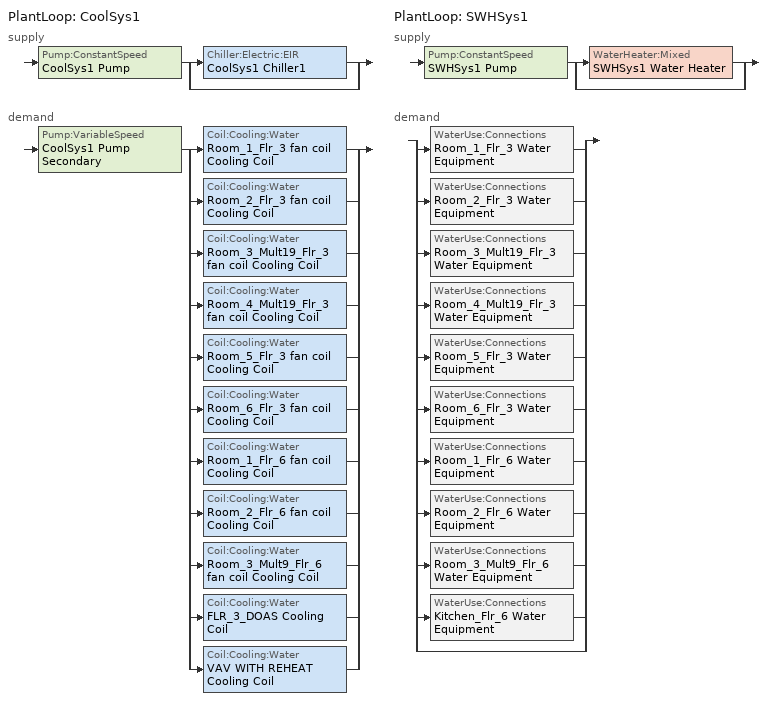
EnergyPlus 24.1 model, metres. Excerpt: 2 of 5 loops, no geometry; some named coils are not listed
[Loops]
PlantLoop 'CoolSys1'
 supply: Pump:ConstantSpeed 'CoolSys1 Pump' > split
  | Chiller:Electric:EIR 'CoolSys1 Chiller1'
  | bypass
 demand: Pump:VariableSpeed 'CoolSys1 Pump Secondary' > split
  | Coil:Cooling:Water 'Room_1_Flr_3 fan coil Cooling Coil'
  | Coil:Cooling:Water 'Room_2_Flr_3 fan coil Cooling Coil'
  | Coil:Cooling:Water 'Room_3_Mult19_Flr_3 fan coil Cooling Coil'
  | Coil:Cooling:Water 'Room_4_Mult19_Flr_3 fan coil Cooling Coil'
  | Coil:Cooling:Water 'Room_5_Flr_3 fan coil Cooling Coil'
  | Coil:Cooling:Water 'Room_6_Flr_3 fan coil Cooling Coil'
  | Coil:Cooling:Water 'Room_1_Flr_6 fan coil Cooling Coil'
  | Coil:Cooling:Water 'Room_2_Flr_6 fan coil Cooling Coil'
  | Coil:Cooling:Water 'Room_3_Mult9_Flr_6 fan coil Cooling Coil'
  | Coil:Cooling:Water 'FLR_3_DOAS Cooling Coil'
  | Coil:Cooling:Water 'VAV WITH REHEAT Cooling Coil'
PlantLoop 'SWHSys1'
 supply: Pump:ConstantSpeed 'SWHSys1 Pump' > split
  | WaterHeater:Mixed 'SWHSys1 Water Heater'
  | bypass
 demand: split
  | WaterUse:Connections 'Room_1_Flr_3 Water Equipment'
  | WaterUse:Connections 'Room_2_Flr_3 Water Equipment'
  | WaterUse:Connections 'Room_3_Mult19_Flr_3 Water Equipment'
  | WaterUse:Connections 'Room_4_Mult19_Flr_3 Water Equipment'
  | WaterUse:Connections 'Room_5_Flr_3 Water Equipment'
  | WaterUse:Connections 'Room_6_Flr_3 Water Equipment'
  | WaterUse:Connections 'Room_1_Flr_6 Water Equipment'
  | WaterUse:Connections 'Room_2_Flr_6 Water Equipment'
  | WaterUse:Connections 'Room_3_Mult9_Flr_6 Water Equipment'
  | WaterUse:Connections 'Kitchen_Flr_6 Water Equipment'
  | bypass
[Chiller:Electric:EIR]
CoolSys1 Chiller1: Chiller flow mode=LeavingSetpointModulated; Condenser type=AirCooled; Cooling capacity function of temperature curve=ASHRAE901_AppJ_air_B_gt528kW_2.96COP_4.1IPLV.SI_cap-f-t; Design heat recovery water flow rate=0; Electric input to cooling output ratio function of part load ratio curve=ASHRAE901_AppJ_air_B_gt528kW_2.96COP_4.1IPLV.SI_eir-f-plr; Electric input to cooling output ratio function of temperature curve=ASHRAE901_AppJ_air_B_gt528kW_2.96COP_4.1IPLV.SI_eir-f-t; Leaving chilled water lower temperature limit=5; Maximum part load ratio=1; Minimum part load ratio=0.25; Minimum unloading ratio=0.25; Optimum part load ratio=0.8; Reference capacity=980172; Reference chilled water flow rate=Autosize; Reference condenser fluid flow rate=Autosize; Reference cop=2.96; Reference entering condenser fluid temperature=35; Reference leaving chilled water temperature=6.67
[Coil:Cooling:Water] Availability schedule=Always_On; Design air flow rate=Autosize; Design inlet air humidity ratio=Autosize; Design inlet air temperature=Autosize; Design inlet water temperature=Autosize; Design outlet air humidity ratio=Autosize; Design outlet air temperature=Autosize; Design water flow rate=Autosize; Heat exchanger configuration=CrossFlow; Type of analysis=SimpleAnalysis
Room_1_Flr_3 fan coil Cooling Coil; Room_1_Flr_6 fan coil Cooling Coil; Room_2_Flr_3 fan coil Cooling Coil; Room_2_Flr_6 fan coil Cooling Coil; Room_3_Mult9_Flr_6 fan coil Cooling Coil; Room_3_Mult19_Flr_3 fan coil Cooling Coil; Room_4_Mult19_Flr_3 fan coil Cooling Coil; Room_5_Flr_3 fan coil Cooling Coil; Room_6_Flr_3 fan coil Cooling Coil
[Coil:Heating:Electric] Availability schedule=Always_On; Efficiency=1; Nominal capacity=Autosize
Room_1_Flr_3 fan coil Heating Coil; Room_1_Flr_6 fan coil Heating Coil; Room_2_Flr_3 fan coil Heating Coil; Room_2_Flr_6 fan coil Heating Coil; Room_3_Mult9_Flr_6 fan coil Heating Coil; Room_3_Mult19_Flr_3 fan coil Heating Coil; Room_4_Mult19_Flr_3 fan coil Heating Coil; Room_5_Flr_3 fan coil Heating Coil; Room_6_Flr_3 fan coil Heating Coil
[Fan:OnOff] Availability schedule=Always_On; Fan total efficiency=0.385; Maximum flow rate=Autosize; Motor efficiency=0.7; Motor in airstream fraction=1; Pressure rise=270.9
Room_1_Flr_3 fan coil_FanCoilFan; Room_1_Flr_6 fan coil_FanCoilFan; Room_2_Flr_3 fan coil_FanCoilFan; Room_2_Flr_6 fan coil_FanCoilFan; Room_3_Mult9_Flr_6 fan coil_FanCoilFan; Room_3_Mult19_Flr_3 fan coil_FanCoilFan; Room_4_Mult19_Flr_3 fan coil_FanCoilFan; Room_5_Flr_3 fan coil_FanCoilFan; Room_6_Flr_3 fan coil_FanCoilFan
[PlantEquipmentList]
CoolSys1 Equipment List 1: CoolSys1 Chiller1, Chiller:Electric:EIR
SWHSys1 Equipment List: SWHSys1 Water Heater, WaterHeater:Mixed
[PlantEquipmentOperation:CoolingLoad]
CoolSys1 Operation Scheme: Load range 1 lower limit=0; Load range 1 upper limit=1e+14; Range 1 equipment list=CoolSys1 Equipment List 1
[PlantEquipmentOperation:HeatingLoad]
SWHSys1 Operation Scheme: Load range 1 lower limit=0; Load range 1 upper limit=1e+15; Range 1 equipment list=SWHSys1 Equipment List
[PlantEquipmentOperationSchemes] Control scheme 1 schedule=PlantOnSched
Name | Control scheme 1
CoolSys1 Loop Operation Scheme List | CoolSys1 Operation Scheme
SWHSys1 Loop Operation Scheme List | SWHSys1 Operation Scheme
[PlantLoop] Fluid type=Water; Maximum loop flow rate=Autosize; Minimum loop flow rate=0; Plant loop volume=Autocalculate
Name | Common pipe simulation | Load distribution scheme | Maximum loop temperature | Minimum loop temperature | Plant equipment operation scheme
CoolSys1 | TwoWayCommonPipe | SequentialLoad | 98 | 1 | CoolSys1 Loop Operation Scheme List
SWHSys1 |  | Optimal | 60 | 10 | SWHSys1 Loop Operation Scheme List
[Pump:ConstantSpeed] Design flow rate=Autosize; Design power consumption=Autosize; Fraction of motor inefficiencies to fluid stream=0; Pump control type=Intermittent
Name | Design pump head | Design shaft power per unit flow rate per unit head | Motor efficiency
CoolSys1 Pump | 73247.4 | 1.3889 | 0.9
SWHSys1 Pump | 29891 |  | 0.3
[Pump:VariableSpeed]
CoolSys1 Pump Secondary: Design maximum flow rate=Autosize; Design minimum flow rate=0; Design power consumption=Autosize; Design pump head=105798; Design shaft power per unit flow rate per unit head=1.3889; Fraction of motor inefficiencies to fluid stream=0; Motor efficiency=0.9; Pump control type=Intermittent; Coefficient 1 of the part load performance curve=0; Coefficient 2 of the part load performance curve=0.0205; Coefficient 3 of the part load performance curve=0.4101; Coefficient 4 of the part load performance curve=0.5753
[SetpointManager:Scheduled] Control variable=Temperature
Name | Schedule | Setpoint node or nodelist
CoolSys1 Chiller1 Setpoint Manager | CW-Loop-Temp-Schedule | CoolSys1 Supply Equipment Outlet Node 1
CoolSys1 Loop Plant Demand Inlet Setpoint Manager | CW-Loop-Temp-Schedule | CoolSys1 Demand Inlet Node
CoolSys1 Loop Setpoint Manager | CW-Loop-Temp-Schedule | CoolSys1 Supply Outlet Node
SWHSys1 Loop Setpoint Manager | SWHSys1-Loop-Temp-Schedule | SWHSys1 Supply Outlet Node
[Sizing:Plant]
Name | Design loop exit temperature | Loop design temperature difference | Loop type
CoolSys1 | 6.7 | 6.67 | Cooling
SWHSys1 | 60 | 5 | Heating
[WaterHeater:Mixed]
SWHSys1 Water Heater: Ambient temperature indicator=Zone; Ambient temperature zone=BASEMENT; Deadband temperature difference=0.1; Heater control type=Cycle; Heater fuel type=NaturalGas; Heater maximum capacity=175842.6; Heater minimum capacity=0; Heater thermal efficiency=0.802765; Indirect water heating recovery time=1.5; Maximum temperature limit=85; Off cycle loss coefficient to ambient temperature=15.601; Off cycle parasitic fuel consumption rate=18467.44; Off cycle parasitic fuel type=NaturalGas; Off cycle parasitic heat fraction to tank=0; On cycle loss coefficient to ambient temperature=15.601; On cycle parasitic fuel consumption rate=18467.44; On cycle parasitic fuel type=NaturalGas; Setpoint temperature schedule=SWHSys1 Water Heater Setpoint Temperature Schedule Name; Source side design flow rate=Autosize; Source side effectiveness=1; Tank volume=2.27125; Use side design flow rate=Autosize; Use side effectiveness=1
[WaterUse:Connections]
Name | Water use equipment name 1
Kitchen_Flr_6 Water Equipment | Kitchen_Flr_6 Water Equipment
Room_1_Flr_3 Water Equipment | Room_1_Flr_3 Water Equipment
Room_1_Flr_6 Water Equipment | Room_1_Flr_6 Water Equipment
Room_2_Flr_3 Water Equipment | Room_2_Flr_3 Water Equipment
Room_2_Flr_6 Water Equipment | Room_2_Flr_6 Water Equipment
Room_3_Mult9_Flr_6 Water Equipment | Room_3_Mult9_Flr_6 Water Equipment
Room_3_Mult19_Flr_3 Water Equipment | Room_3_Mult19_Flr_3 Water Equipment
Room_4_Mult19_Flr_3 Water Equipment | Room_4_Mult19_Flr_3 Water Equipment
Room_5_Flr_3 Water Equipment | Room_5_Flr_3 Water Equipment
Room_6_Flr_3 Water Equipment | Room_6_Flr_3 Water Equipment
[WaterUse:Equipment] End use subcategory=WaterUse
Name | Zone | Flow rate fraction schedule | Hot water supply temperature schedule | Latent fraction schedule | Peak flow rate | Sensible fraction schedule | Target temperature schedule
Kitchen_Flr_6 Water Equipment | Kitchen_Flr_6 | BLDG_SWH_SCH | Kitchen_Flr_6 Water Equipment Hot Supply Temp Sched | Kitchen_Flr_6 Water Equipment Latent fract sched | 0.00013985 | Kitchen_Flr_6 Water Equipment Sensible fract sched | Kitchen_Flr_6 Water Equipment Temp Sched
Room_1_Flr_3 Water Equipment | Room_1_Flr_3 | GuestRoom_SWH_Sch | Room_1_Flr_3 Water Equipment Hot Supply Temp Sched | Room_1_Flr_3 Water Equipment Latent fract sched | 1.31389e-06 | Room_1_Flr_3 Water Equipment Sensible fract sched | Room_1_Flr_3 Water Equipment Temp Sched
Room_1_Flr_6 Water Equipment | Room_1_Flr_6 | GuestRoom_SWH_Sch | Room_1_Flr_6 Water Equipment Hot Supply Temp Sched | Room_1_Flr_6 Water Equipment Latent fract sched | 1.31389e-06 | Room_1_Flr_6 Water Equipment Sensible fract sched | Room_1_Flr_6 Water Equipment Temp Sched
Room_2_Flr_3 Water Equipment | Room_2_Flr_3 | GuestRoom_SWH_Sch | Room_2_Flr_3 Water Equipment Hot Supply Temp Sched | Room_2_Flr_3 Water Equipment Latent fract sched | 1.31389e-06 | Room_2_Flr_3 Water Equipment Sensible fract sched | Room_2_Flr_3 Water Equipment Temp Sched
Room_2_Flr_6 Water Equipment | Room_2_Flr_6 | GuestRoom_SWH_Sch | Room_2_Flr_6 Water Equipment Hot Supply Temp Sched | Room_2_Flr_6 Water Equipment Latent fract sched | 1.31389e-06 | Room_2_Flr_6 Water Equipment Sensible fract sched | Room_2_Flr_6 Water Equipment Temp Sched
Room_3_Mult9_Flr_6 Water Equipment | Room_3_Mult9_Flr_6 | GuestRoom_SWH_Sch | Room_3_Mult9_Flr_6 Water Equipment Hot Supply Temp Sched | Room_3_Mult9_Flr_6 Water Equipment Latent fract sched | 1.31389e-06 | Room_3_Mult9_Flr_6 Water Equipment Sensible fract sched | Room_3_Mult9_Flr_6 Water Equipment Temp Sched
Room_3_Mult19_Flr_3 Water Equipment | Room_3_Mult19_Flr_3 | GuestRoom_SWH_Sch | Room_3_Mult19_Flr_3 Water Equipment Hot Supply Temp Sched | Room_3_Mult19_Flr_3 Water Equipment Latent fract sched | 1.31389e-06 | Room_3_Mult19_Flr_3 Water Equipment Sensible fract sched | Room_3_Mult19_Flr_3 Water Equipment Temp Sched
Room_4_Mult19_Flr_3 Water Equipment | Room_4_Mult19_Flr_3 | GuestRoom_SWH_Sch | Room_4_Mult19_Flr_3 Water Equipment Hot Supply Temp Sched | Room_4_Mult19_Flr_3 Water Equipment Latent fract sched | 1.31389e-06 | Room_4_Mult19_Flr_3 Water Equipment Sensible fract sched | Room_4_Mult19_Flr_3 Water Equipment Temp Sched
Room_5_Flr_3 Water Equipment | Room_5_Flr_3 | GuestRoom_SWH_Sch | Room_5_Flr_3 Water Equipment Hot Supply Temp Sched | Room_5_Flr_3 Water Equipment Latent fract sched | 1.31389e-06 | Room_5_Flr_3 Water Equipment Sensible fract sched | Room_5_Flr_3 Water Equipment Temp Sched
Room_6_Flr_3 Water Equipment | Room_6_Flr_3 | GuestRoom_SWH_Sch | Room_6_Flr_3 Water Equipment Hot Supply Temp Sched | Room_6_Flr_3 Water Equipment Latent fract sched | 1.31389e-06 | Room_6_Flr_3 Water Equipment Sensible fract sched | Room_6_Flr_3 Water Equipment Temp Sched
[ZoneHVAC:FourPipeFanCoil] Availability schedule=ALWAYS_ON; Capacity control method=CyclingFan; Cooling convergence tolerance=0.001; Heating convergence tolerance=0.001; Maximum cold water flow rate=Autosize; Maximum hot water flow rate=Autosize; Maximum outdoor air flow rate=0; Maximum supply air flow rate=Autosize; Minimum cold water flow rate=0; Minimum hot water flow rate=0
Name | Cooling coil | Heating coil | Supply air fan
Room_1_Flr_3 fan coil | Room_1_Flr_3 fan coil Cooling Coil | Room_1_Flr_3 fan coil Heating Coil | Room_1_Flr_3 fan coil_FanCoilFan
Room_1_Flr_6 fan coil | Room_1_Flr_6 fan coil Cooling Coil | Room_1_Flr_6 fan coil Heating Coil | Room_1_Flr_6 fan coil_FanCoilFan
Room_2_Flr_3 fan coil | Room_2_Flr_3 fan coil Cooling Coil | Room_2_Flr_3 fan coil Heating Coil | Room_2_Flr_3 fan coil_FanCoilFan
Room_2_Flr_6 fan coil | Room_2_Flr_6 fan coil Cooling Coil | Room_2_Flr_6 fan coil Heating Coil | Room_2_Flr_6 fan coil_FanCoilFan
Room_3_Mult9_Flr_6 fan coil | Room_3_Mult9_Flr_6 fan coil Cooling Coil | Room_3_Mult9_Flr_6 fan coil Heating Coil | Room_3_Mult9_Flr_6 fan coil_FanCoilFan
Room_3_Mult19_Flr_3 fan coil | Room_3_Mult19_Flr_3 fan coil Cooling Coil | Room_3_Mult19_Flr_3 fan coil Heating Coil | Room_3_Mult19_Flr_3 fan coil_FanCoilFan
Room_4_Mult19_Flr_3 fan coil | Room_4_Mult19_Flr_3 fan coil Cooling Coil | Room_4_Mult19_Flr_3 fan coil Heating Coil | Room_4_Mult19_Flr_3 fan coil_FanCoilFan
Room_5_Flr_3 fan coil | Room_5_Flr_3 fan coil Cooling Coil | Room_5_Flr_3 fan coil Heating Coil | Room_5_Flr_3 fan coil_FanCoilFan
Room_6_Flr_3 fan coil | Room_6_Flr_3 fan coil Cooling Coil | Room_6_Flr_3 fan coil Heating Coil | Room_6_Flr_3 fan coil_FanCoilFan
[Curve:Biquadratic] Maximum value of x=16; Maximum value of y=52; Minimum value of x=4; Minimum value of y=12.8
Name | Coefficient1 constant | Coefficient2 x | Coefficient3 x 2 | Coefficient4 y | Coefficient5 y 2 | Coefficient6 x y
ASHRAE901_AppJ_air_B_gt528kW_2.96COP_4.1IPLV.SI_cap-f-t | 0.794185 | 0.060199 | -0.00201553 | 0.00620315 | -0.000228894 | -0.00018316
ASHRAE901_AppJ_air_B_gt528kW_2.96COP_4.1IPLV.SI_eir-f-t | 0.807832 | -0.0294518 | 0.00143134 | -0.00283225 | 0.000399221 | -0.000278365
[Curve:Cubic]
ASHRAE901_AppJ_air_B_gt528kW_2.96COP_4.1IPLV.SI_eir-f-plr: Maximum value of x=1; Minimum value of x=0.1; Coefficient1 constant=0.118081; Coefficient2 x=0.107477; Coefficient3 x 2=1.57084; Coefficient4 x 3=-0.794051
[Schedule:Compact]
ALWAYS_ON; PlantOnSched: Through: 12/31, For: AllDays, Until: 24:00, 1
BLDG_SWH_SCH: Through: 12/31, For: Weekdays SummerDesignDay, Until: 01:00, 0.2, Until: 04:00, 0.15, Until: 05:00, 0.2, Until: 06:00, 0.25, Until: 07:00, 0.5, Until: 08:00, 0.6, Until: 09:00, 0.55, Until: 10:00, 0.45, Until: 11:00, 0.4, Until: 12:00, 0.45, Until: 13:00, 0.4, Until: 14:00, 0.35, Until: 17:00, 0.3, Until: 18:00, 0.4, Until: 19:00, 0.55, Until: 20:00, 0.6, Until: 21:00, 0.5, Until: 22:00, 0.55, Until: 23:00, 0.45, Until: 24:00, 0.25, For: Saturday WinterDesignDay, Until: 01:00, 0.2, Until: 04:00, 0.15, Until: 05:00, 0.2, Until: 06:00, 0.25, Until: 07:00, 0.4, Until: 10:00, 0.5, Until: 11:00, 0.45, Until: 13:00, 0.5, Until: 14:00, 0.45, Until: 16:00, 0.4, Until: 17:00, 0.35, Until: 18:00, 0.4, Until: 20:00, 0.55, Until: 21:00, 0.5, Until: 22:00, 0.55, Until: 23:00, 0.4, Until: 24:00, 0.3, For: Sunday Holidays AllOtherDays, Until: 01:00, 0.25, Until: 05:00, 0.2, Until: 06:00, 0.3, Until: 09:00, 0.5, Until: 10:00, 0.55, Until: 12:00, 0.5, Until: 14:00, 0.4, Until: 17:00, 0.3, Until: 18:00, 0.4, Until: 20:00, 0.5, Until: 21:00, 0.4, Until: 22:00, 0.5, Until: 23:00, 0.4, Until: 24:00, 0.2
CW-Loop-Temp-Schedule: Through: 12/31, For: AllDays, Until: 24:00, 6.7
GuestRoom_SWH_Sch: Through: 12/31, For: Weekdays, Until: 01:00, 0.2, Until: 04:00, 0.15, Until: 05:00, 0.2, Until: 06:00, 0.35, Until: 07:00, 0.6, Until: 08:00, 0.8, Until: 09:00, 0.55, Until: 10:00, 0.4, Until: 11:00, 0.3, Until: 17:00, 0.2, Until: 18:00, 0.3, Until: 19:00, 0.55, Until: 21:00, 0.4, Until: 22:00, 0.6, Until: 23:00, 0.45, Until: 24:00, 0.25, For: AllOtherDays, Until: 01:00, 0.2, Until: 04:00, 0.15, Until: 05:00, 0.2, Until: 06:00, 0.25, Until: 07:00, 0.35, Until: 08:00, 0.6, Until: 09:00, 0.8, Until: 10:00, 0.55, Until: 11:00, 0.4, Until: 12:00, 0.3, Until: 17:00, 0.2, Until: 18:00, 0.25, Until: 19:00, 0.3, Until: 22:00, 0.4, Until: 23:00, 0.6, Until: 24:00, 0.35
Kitchen_Flr_6 Water Equipment Hot Supply Temp Sched; Room_1_Flr_3 Water Equipment Hot Supply Temp Sched; Room_1_Flr_6 Water Equipment Hot Supply Temp Sched; Room_2_Flr_3 Water Equipment Hot Supply Temp Sched; Room_2_Flr_6 Water Equipment Hot Supply Temp Sched; Room_3_Mult9_Flr_6 Water Equipment Hot Supply Temp Sched; Room_3_Mult19_Flr_3 Water Equipment Hot Supply Temp Sched; Room_4_Mult19_Flr_3 Water Equipment Hot Supply Temp Sched; Room_5_Flr_3 Water Equipment Hot Supply Temp Sched; Room_6_Flr_3 Water Equipment Hot Supply Temp Sched: Through: 12/31, For: AllDays, Until: 24:00, 55
Kitchen_Flr_6 Water Equipment Latent fract sched; Room_1_Flr_3 Water Equipment Latent fract sched; Room_1_Flr_6 Water Equipment Latent fract sched; Room_2_Flr_3 Water Equipment Latent fract sched; Room_2_Flr_6 Water Equipment Latent fract sched; Room_3_Mult9_Flr_6 Water Equipment Latent fract sched; Room_3_Mult19_Flr_3 Water Equipment Latent fract sched; Room_4_Mult19_Flr_3 Water Equipment Latent fract sched; Room_5_Flr_3 Water Equipment Latent fract sched; Room_6_Flr_3 Water Equipment Latent fract sched: Through: 12/31, For: AllDays, Until: 24:00, 0.05
Kitchen_Flr_6 Water Equipment Sensible fract sched; Room_1_Flr_3 Water Equipment Sensible fract sched; Room_1_Flr_6 Water Equipment Sensible fract sched; Room_2_Flr_3 Water Equipment Sensible fract sched; Room_2_Flr_6 Water Equipment Sensible fract sched; Room_3_Mult9_Flr_6 Water Equipment Sensible fract sched; Room_3_Mult19_Flr_3 Water Equipment Sensible fract sched; Room_4_Mult19_Flr_3 Water Equipment Sensible fract sched; Room_5_Flr_3 Water Equipment Sensible fract sched; Room_6_Flr_3 Water Equipment Sensible fract sched: Through: 12/31, For: AllDays, Until: 24:00, 0.2
Kitchen_Flr_6 Water Equipment Temp Sched; Room_1_Flr_3 Water Equipment Temp Sched; Room_1_Flr_6 Water Equipment Temp Sched; Room_2_Flr_3 Water Equipment Temp Sched; Room_2_Flr_6 Water Equipment Temp Sched; Room_3_Mult9_Flr_6 Water Equipment Temp Sched; Room_3_Mult19_Flr_3 Water Equipment Temp Sched; Room_4_Mult19_Flr_3 Water Equipment Temp Sched; Room_5_Flr_3 Water Equipment Temp Sched; Room_6_Flr_3 Water Equipment Temp Sched; SWHSys1-Loop-Temp-Schedule: Through: 12/31, For: AllDays, Until: 24:00, 60
SWHSys1 Water Heater Setpoint Temperature Schedule Name: Through: 12/31, For: AllDays, Until: 24:00, 60.1
